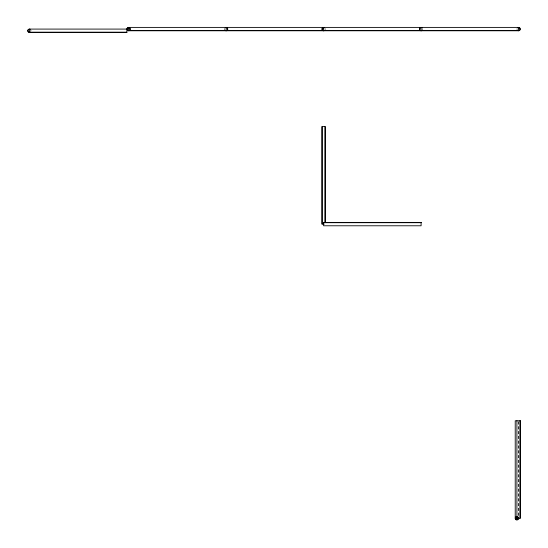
<?xml version="1.0" encoding="UTF-8"?>
<svg xmlns="http://www.w3.org/2000/svg" width="548" height="548" viewBox="0 0 548 548"><rect width="100%" height="100%" fill="white"/><g stroke="black" fill="none" stroke-linecap="round" stroke-linejoin="round"><path stroke-width="0.41" stroke-dasharray="2.74 2.06" d="M518.6 421.638L518.6 515.716M518.312 421.638L518.312 515.716M516.97 29.524A1.685 1.685 0 0 1 516.97 28.647M517.25 29.448A1.397 1.397 0 0 1 517.25 28.722M224.461 29.524A1.685 1.685 0 0 1 224.461 28.647M224.742 29.448A1.397 1.397 0 0 1 224.742 28.722M30.613 30.072A1.397 1.397 0 0 1 30.798 30.77M31.03 30.339A1.685 1.685 0 0 1 31.085 30.77M422.727 28.647A1.685 1.685 0 0 1 422.727 29.524M422.446 28.722A1.397 1.397 0 0 1 422.446 29.448M325.224 28.647A1.685 1.685 0 0 1 325.224 29.524M324.943 28.722A1.397 1.397 0 0 1 324.943 29.448"/><path stroke-width="0.82" d="M128.588 30.483L518.6 30.483M29.4 32.174L126.903 32.174M323.594 222.694L421.097 222.694M324.293 224.091L321.909 224.091L321.909 126.588L325.279 126.588L325.279 222.378M519.997 420.782L519.997 518.285M516.915 420.782L516.915 518.285M421.097 27.4L421.097 30.77M324.991 126.588L324.991 222.378M323.594 27.4L323.594 30.77M322.197 126.588L322.197 224.091M226.091 27.4L226.091 30.77M30.592 31.962A1.685 1.685 0 0 1 28.318 32.065A1.685 1.685 0 0 1 28.017 29.804A1.685 1.685 0 0 1 30.243 29.311M29.763 32.127A1.397 1.397 0 0 1 28.003 30.77A1.397 1.397 0 0 1 29.763 29.421M518.237 27.736A1.397 1.397 0 0 1 519.997 29.085A1.397 1.397 0 0 1 518.237 30.435M517.757 27.626A1.685 1.685 0 0 1 520.285 29.085A1.685 1.685 0 0 1 517.757 30.544M421.939 30.544A1.685 1.685 0 0 1 419.412 29.085A1.685 1.685 0 0 1 421.939 27.626M421.46 30.435A1.397 1.397 0 0 1 419.706 29.27A1.397 1.397 0 0 1 421.097 27.688M225.249 27.626A1.685 1.685 0 0 1 227.776 29.085A1.685 1.685 0 0 1 225.249 30.544M226.091 27.688A1.397 1.397 0 0 1 227.482 29.27A1.397 1.397 0 0 1 225.728 30.435M324.437 30.544A1.685 1.685 0 0 1 321.909 29.085A1.685 1.685 0 0 1 324.437 27.626M324.293 30.298A1.397 1.397 0 0 1 322.197 29.085A1.397 1.397 0 0 1 324.293 27.873M518.6 27.4L128.588 27.4L128.588 30.77L518.6 30.77L518.6 27.4M126.903 29.085L29.4 29.085L29.4 32.455L126.903 32.455L126.903 29.085M421.097 222.406L323.594 222.406L323.594 225.776L421.097 225.776L421.097 222.406M520.285 420.782L515.23 420.782L515.23 518.285L520.285 518.285L520.285 420.782M516.216 519.497A1.397 1.397 0 0 0 518.312 518.285A1.397 1.397 0 0 0 516.216 517.072A1.397 1.397 0 0 0 516.216 519.497M516.072 519.744A1.685 1.685 0 0 0 518.6 518.285A1.685 1.685 0 0 0 516.072 516.826A1.685 1.685 0 0 0 516.072 519.744M127.396 30.277A1.685 1.685 0 0 0 130.219 29.524A1.685 1.685 0 0 0 128.15 27.455A1.685 1.685 0 0 0 127.396 30.277M127.602 30.078A1.397 1.397 0 0 0 129.938 29.448A1.397 1.397 0 0 0 128.225 27.736A1.397 1.397 0 0 0 127.602 30.078"/></g></svg>
